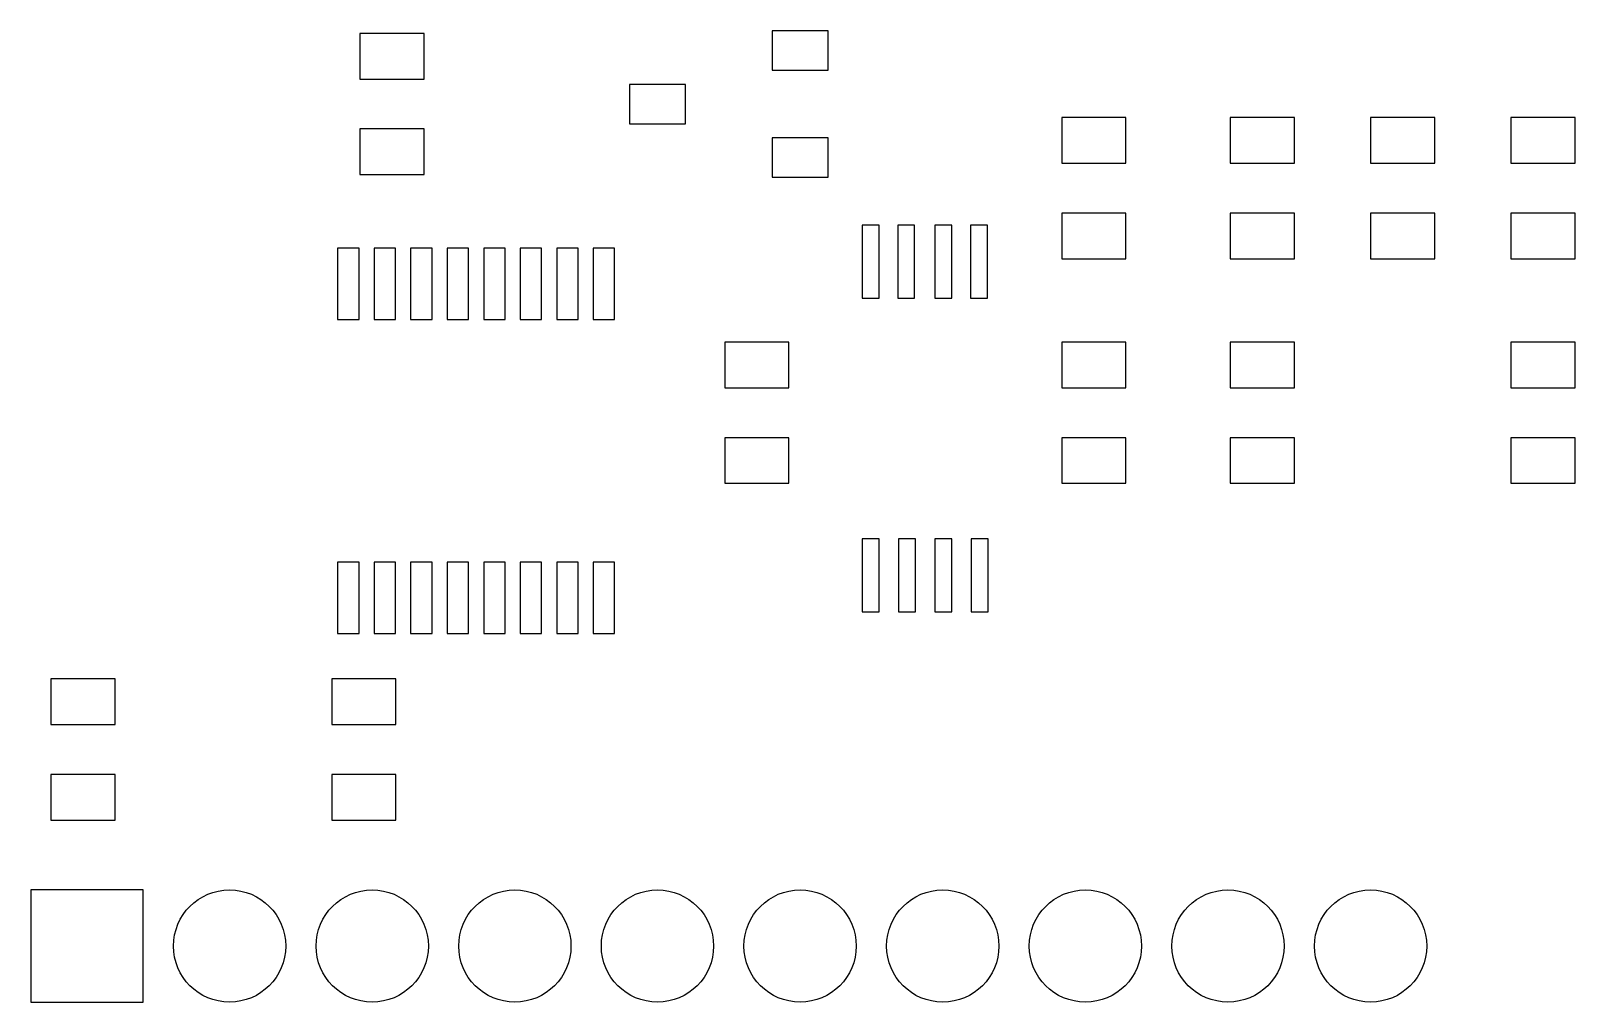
# Model space of a CAD drawing. Extents: x 103.6 to 131.1, y -93 to -75.7.
import ezdxf

# ---------------------------------------------------------------- set-up
doc = ezdxf.new("R2010")
doc.units = 0
doc.header["$MEASUREMENT"] = 0
doc.layers.add('BLACK', color=7, linetype='CONTINUOUS')

msp = doc.modelspace()

# ---------------------------------------------------------------- linework, layer by layer
at = {"layer": 'Black'}
for p, q in [((110.572, -75.7427), (109.429, -75.7427)), ((109.429, -75.7427), (109.429, -76.5555)), ((110.572, -76.5555), (110.572, -75.7427)), ((117.77, -75.697), (116.77, -75.697)), ((116.77, -75.697), (116.77, -76.398)), ((117.77, -76.398), (117.77, -75.697)), ((116.77, -76.398), (117.77, -76.398)), ((109.429, -76.5555), (110.572, -76.5555)), ((115.23, -76.6495), (114.23, -76.6495)), ((114.23, -76.6495), (114.23, -77.3505)), ((115.23, -77.3505), (115.23, -76.6495)), ((123.072, -77.2427), (121.929, -77.2427)), ((121.929, -77.2427), (121.929, -78.0555)), ((123.072, -78.0555), (123.072, -77.2427)), ((126.072, -77.2427), (124.929, -77.2427)), ((124.929, -77.2427), (124.929, -78.0555)), ((126.072, -78.0555), (126.072, -77.2427)), ((128.572, -77.2427), (127.429, -77.2427)), ((127.429, -77.2427), (127.429, -78.0555)), ((128.572, -78.0555), (128.572, -77.2427)), ((131.072, -77.2427), (129.929, -77.2427)), ((129.929, -77.2427), (129.929, -78.0555)), ((131.072, -78.0555), (131.072, -77.2427)), ((110.572, -77.4445), (109.429, -77.4445)), ((109.429, -77.4445), (109.429, -78.2573)), ((110.572, -78.2573), (110.572, -77.4445)), ((114.23, -77.3505), (115.23, -77.3505)), ((117.77, -77.602), (116.77, -77.602)), ((116.77, -77.602), (116.77, -78.303)), ((117.77, -78.303), (117.77, -77.602)), ((121.929, -78.0555), (123.072, -78.0555)), ((124.929, -78.0555), (126.072, -78.0555)), ((127.429, -78.0555), (128.572, -78.0555)), ((129.929, -78.0555), (131.072, -78.0555)), ((109.429, -78.2573), (110.572, -78.2573)), ((116.77, -78.303), (117.77, -78.303)), ((118.675, -79.1558), (118.375, -79.1558)), ((118.375, -79.1558), (118.375, -80.4562)), ((118.675, -80.4562), (118.675, -79.1558)), ((119.31, -79.1558), (119.01, -79.1558)), ((119.01, -79.1558), (119.01, -80.4562)), ((119.31, -80.4562), (119.31, -79.1558)), ((119.97, -79.1558), (119.671, -79.1558)), ((119.671, -79.1558), (119.671, -80.4562)), ((119.97, -80.4562), (119.97, -79.1558)), ((120.605, -79.1558), (120.306, -79.1558)), ((120.306, -79.1558), (120.306, -80.4562)), ((120.605, -80.4562), (120.605, -79.1558)), ((123.072, -78.9445), (121.929, -78.9445)), ((121.929, -78.9445), (121.929, -79.7573)), ((123.072, -79.7573), (123.072, -78.9445)), ((126.072, -78.9445), (124.929, -78.9445)), ((124.929, -78.9445), (124.929, -79.7573)), ((126.072, -79.7573), (126.072, -78.9445)), ((128.572, -78.9445), (127.429, -78.9445)), ((127.429, -78.9445), (127.429, -79.7573)), ((128.572, -79.7573), (128.572, -78.9445)), ((131.072, -78.9445), (129.929, -78.9445)), ((129.929, -78.9445), (129.929, -79.7573)), ((131.072, -79.7573), (131.072, -78.9445)), ((109.034, -79.5659), (109.034, -80.8359)), ((109.415, -79.5659), (109.034, -79.5659)), ((109.415, -80.8359), (109.415, -79.5659)), ((109.684, -79.5659), (109.684, -80.8359)), ((110.065, -79.5659), (109.684, -79.5659)), ((110.065, -80.8359), (110.065, -79.5659)), ((110.334, -79.5659), (110.334, -80.8359)), ((110.715, -79.5659), (110.334, -79.5659)), ((110.715, -80.8359), (110.715, -79.5659)), ((110.984, -79.5659), (110.984, -80.8359)), ((111.365, -79.5659), (110.984, -79.5659)), ((111.365, -80.8359), (111.365, -79.5659)), ((111.635, -79.5659), (111.635, -80.8359)), ((112.016, -79.5659), (111.635, -79.5659)), ((112.016, -80.8359), (112.016, -79.5659)), ((112.285, -79.5659), (112.285, -80.8359)), ((112.666, -79.5659), (112.285, -79.5659)), ((112.666, -80.8359), (112.666, -79.5659)), ((112.935, -79.5659), (112.935, -80.8359)), ((113.316, -79.5659), (112.935, -79.5659)), ((113.316, -80.8359), (113.316, -79.5659)), ((113.585, -79.5659), (113.585, -80.8359)), ((113.966, -79.5659), (113.585, -79.5659)), ((113.966, -80.8359), (113.966, -79.5659)), ((121.929, -79.7573), (123.072, -79.7573)), ((124.929, -79.7573), (126.072, -79.7573)), ((127.429, -79.7573), (128.572, -79.7573)), ((129.929, -79.7573), (131.072, -79.7573)), ((118.375, -80.4562), (118.675, -80.4562)), ((119.01, -80.4562), (119.31, -80.4562)), ((119.671, -80.4562), (119.97, -80.4562)), ((120.306, -80.4562), (120.605, -80.4562)), ((109.034, -80.8359), (109.415, -80.8359)), ((109.684, -80.8359), (110.065, -80.8359)), ((110.334, -80.8359), (110.715, -80.8359)), ((110.984, -80.8359), (111.365, -80.8359)), ((111.635, -80.8359), (112.016, -80.8359)), ((112.285, -80.8359), (112.666, -80.8359)), ((112.935, -80.8359), (113.316, -80.8359)), ((113.585, -80.8359), (113.966, -80.8359)), ((117.072, -81.2427), (115.929, -81.2427)), ((115.929, -81.2427), (115.929, -82.0555)), ((117.072, -82.0555), (117.072, -81.2427)), ((123.072, -81.2427), (121.929, -81.2427)), ((121.929, -81.2427), (121.929, -82.0555)), ((123.072, -82.0555), (123.072, -81.2427)), ((126.072, -81.2427), (124.929, -81.2427)), ((124.929, -81.2427), (124.929, -82.0555)), ((126.072, -82.0555), (126.072, -81.2427)), ((131.072, -81.2427), (129.929, -81.2427)), ((129.929, -81.2427), (129.929, -82.0555)), ((131.072, -82.0555), (131.072, -81.2427)), ((115.929, -82.0555), (117.072, -82.0555)), ((121.929, -82.0555), (123.072, -82.0555)), ((124.929, -82.0555), (126.072, -82.0555)), ((129.929, -82.0555), (131.072, -82.0555)), ((117.072, -82.9445), (115.929, -82.9445)), ((115.929, -82.9445), (115.929, -83.7573)), ((117.072, -83.7573), (117.072, -82.9445)), ((123.072, -82.9445), (121.929, -82.9445)), ((121.929, -82.9445), (121.929, -83.7573)), ((123.072, -83.7573), (123.072, -82.9445)), ((126.072, -82.9445), (124.929, -82.9445)), ((124.929, -82.9445), (124.929, -83.7573)), ((126.072, -83.7573), (126.072, -82.9445)), ((131.072, -82.9445), (129.929, -82.9445)), ((129.929, -82.9445), (129.929, -83.7573)), ((131.072, -83.7573), (131.072, -82.9445)), ((115.929, -83.7573), (117.072, -83.7573)), ((121.929, -83.7573), (123.072, -83.7573)), ((124.929, -83.7573), (126.072, -83.7573)), ((129.929, -83.7573), (131.072, -83.7573)), ((118.675, -84.7438), (118.375, -84.7438)), ((118.375, -84.7438), (118.375, -86.0442)), ((118.675, -86.0442), (118.675, -84.7438)), ((119.323, -84.7438), (119.023, -84.7438)), ((119.023, -84.7438), (119.023, -86.0442)), ((119.323, -86.0442), (119.323, -84.7438)), ((119.97, -84.7438), (119.671, -84.7438)), ((119.671, -84.7438), (119.671, -86.0442)), ((119.97, -86.0442), (119.97, -84.7438)), ((120.618, -84.7438), (120.318, -84.7438)), ((120.318, -84.7438), (120.318, -86.0442)), ((120.618, -86.0442), (120.618, -84.7438)), ((109.034, -85.1641), (109.034, -86.4341)), ((109.415, -85.1641), (109.034, -85.1641)), ((109.415, -86.4341), (109.415, -85.1641)), ((109.684, -85.1641), (109.684, -86.4341)), ((110.065, -85.1641), (109.684, -85.1641)), ((110.065, -86.4341), (110.065, -85.1641)), ((110.334, -85.1641), (110.334, -86.4341)), ((110.715, -85.1641), (110.334, -85.1641)), ((110.715, -86.4341), (110.715, -85.1641)), ((110.984, -85.1641), (110.984, -86.4341)), ((111.365, -85.1641), (110.984, -85.1641)), ((111.365, -86.4341), (111.365, -85.1641)), ((111.635, -85.1641), (111.635, -86.4341)), ((112.016, -85.1641), (111.635, -85.1641)), ((112.016, -86.4341), (112.016, -85.1641)), ((112.285, -85.1641), (112.285, -86.4341)), ((112.666, -85.1641), (112.285, -85.1641)), ((112.666, -86.4341), (112.666, -85.1641)), ((112.935, -85.1641), (112.935, -86.4341)), ((113.316, -85.1641), (112.935, -85.1641)), ((113.316, -86.4341), (113.316, -85.1641)), ((113.585, -85.1641), (113.585, -86.4341)), ((113.966, -85.1641), (113.585, -85.1641)), ((113.966, -86.4341), (113.966, -85.1641)), ((118.375, -86.0442), (118.675, -86.0442)), ((119.023, -86.0442), (119.323, -86.0442)), ((119.671, -86.0442), (119.97, -86.0442)), ((120.318, -86.0442), (120.618, -86.0442)), ((109.034, -86.4341), (109.415, -86.4341)), ((109.684, -86.4341), (110.065, -86.4341)), ((110.334, -86.4341), (110.715, -86.4341)), ((110.984, -86.4341), (111.365, -86.4341)), ((111.635, -86.4341), (112.016, -86.4341)), ((112.285, -86.4341), (112.666, -86.4341)), ((112.935, -86.4341), (113.316, -86.4341)), ((113.585, -86.4341), (113.966, -86.4341)), ((105.072, -87.2427), (103.929, -87.2427)), ((103.929, -87.2427), (103.929, -88.0555)), ((105.072, -88.0555), (105.072, -87.2427)), ((110.072, -87.2427), (108.929, -87.2427)), ((108.929, -87.2427), (108.929, -88.0555)), ((110.072, -88.0555), (110.072, -87.2427)), ((103.929, -88.0555), (105.072, -88.0555)), ((108.929, -88.0555), (110.072, -88.0555)), ((105.072, -88.9445), (103.929, -88.9445)), ((103.929, -88.9445), (103.929, -89.7573)), ((105.072, -89.7573), (105.072, -88.9445)), ((110.072, -88.9445), (108.929, -88.9445)), ((108.929, -88.9445), (108.929, -89.7573)), ((110.072, -89.7573), (110.072, -88.9445)), ((103.929, -89.7573), (105.072, -89.7573)), ((108.929, -89.7573), (110.072, -89.7573)), ((103.571, -91.0005), (103.571, -92.9995)), ((105.569, -91.0005), (103.571, -91.0005)), ((105.569, -92.9995), (105.569, -91.0005)), ((103.571, -92.9995), (105.569, -92.9995))]:
    msp.add_line(p, q, dxfattribs=at)
for centre in [(107.11, -92), (109.65, -92), (112.19, -92), (114.73, -92), (117.27, -92), (119.81, -92), (122.35, -92), (124.89, -92), (127.43, -92)]:
    msp.add_circle(centre, 0.9995, dxfattribs=at)

doc.saveas('drawing.dxf')
